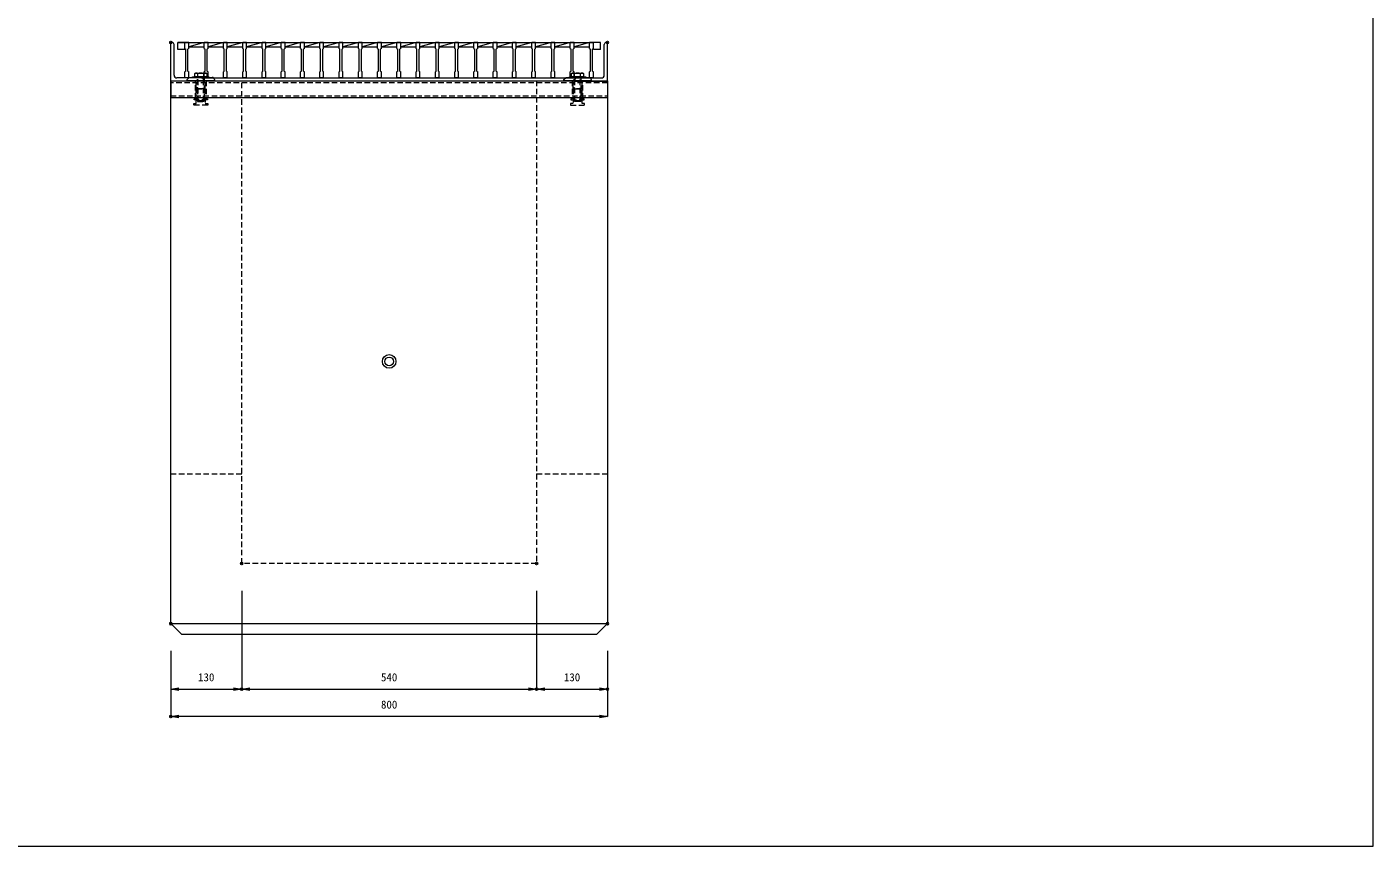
# Model space of a CAD drawing. Units: millimetres, scale not verified. Extents: x -4244 to -354, y 629 to 3469.
# Drawn here: x -2819 to -354, y 629 to 2129 of the extents above; entities that cross this region are included whole.
import ezdxf
from ezdxf.enums import TextEntityAlignment as Align

# ---------------------------------------------------------------- set-up
doc = ezdxf.new("R2010")
doc.units = ezdxf.units.MM
doc.header["$LTSCALE"] = 20
doc.header["$PDMODE"] = 32
doc.header["$PDSIZE"] = 4
doc.linetypes.add('USER1', pattern=[0.75, 0.5, -0.25])
for name, color, linetype, lineweight in [('0-1_TITLE', 7, 'Continuous', 18), ('0-3_KIJUN', 7, 'Continuous', 18), ('0-5_SUNPO', 3, 'Continuous', 18), ('0-6_UKEWAKU', 4, 'Continuous', 18), ('0-7_GRE', 5, 'Continuous', 18), ('0-9__0-0_0', 7, 'Continuous', 18)]:
    doc.layers.add(name, color=color, linetype=linetype, lineweight=lineweight)
doc.layers.add('0-A__0-2_DEFPOINTS', color=7, linetype='Continuous')
doc.styles.add('ＭＳ ゴシック', font='')
doc.styles.get('ＭＳ ゴシック').set_extended_font_data('MS Gothic')

# ---------------------------------------------------------------- blocks, each defined once
blk = doc.blocks.new('W1-2_INST_C')
at = {"layer": '0-3_KIJUN', "linetype": 'USER1'}
for p, q in [((-8.23, -15), (-8.23, 0)), ((8.22, -15), (8.22, 0))]:
    blk.add_line(p, q, dxfattribs=at)
for points in [[(10, 0), (-10, 0), (-10, -33), (-12, -33), (-12, -35), (12, -35), (12, -33), (10, -33)], [(8.22, -15), (-8.23, -15), (-8.23, -41.5), (-12.75, -41.5), (-12.75, -45), (12.75, -45), (12.75, -41.5), (8.22, -41.5)], [(-6, -15), (6, -15), (6, -38), (-6, -38)]]:
    blk.add_lwpolyline(points, close=True, dxfattribs=at)
blk = doc.blocks.new('_OPEN')
at = {"layer": '0-9__0-0_0'}
blk.add_line((0, 0), (-1, 0), dxfattribs=at)
blk.add_lwpolyline([(-1, 0.167), (0, 0), (-1, -0.167)], dxfattribs=at)
blk = doc.blocks.new('_D12')
at = {"layer": '0-5_SUNPO'}
for p, q in [((1687.95, 1813.88), (1687.95, 1864.88)), ((1702.95, 1864.88), (2472.95, 1864.88)), ((2487.95, 1813.88), (2487.95, 1864.88))]:
    blk.add_line(p, q, dxfattribs=at)
at = {"layer": '0-A__0-2_DEFPOINTS'}
for p in [(2487.95, 1864.88), (1687.95, 1763.88), (2487.95, 1763.88)]:
    blk.add_point(p, dxfattribs=at)
at = {"layer": '0-5_SUNPO', "xscale": 15, "yscale": 15, "rotation": 180}
blk.add_blockref('_OPEN', (1687.95, 1864.88), dxfattribs=at)
at = {"layer": '0-5_SUNPO', "xscale": 15, "yscale": 15}
blk.add_blockref('_OPEN', (2487.95, 1864.88), dxfattribs=at)
at = {"layer": '0-5_SUNPO', "color": 7, "style": 'ＭＳ ゴシック'}
blk.add_text('800', height=14.66, dxfattribs=at).set_placement((2072.95, 1874.88), align=Align.BOTTOM_LEFT)
blk = doc.blocks.new('A$C7D4F0D3A')
at = {"layer": '0-3_KIJUN', "color": 3}
for p, q in [((-9.22, 52), (9.22, 52)), ((-5.47, 45), (-5.47, 51)), ((5.5, 45), (5.5, 51)), ((-15, 45), (15, 45)), ((-15, 44), (-15, 45)), ((15, 44), (-15, 44)), ((10.95, 45), (-10.95, 45)), ((15, 45), (15, 44))]:
    blk.add_line(p, q, dxfattribs=at)
at = {"layer": '0-3_KIJUN', "color": 3, "linetype": 'USER1'}
for p, q in [((-6, 44), (6, 44)), ((-6, 1), (-6, 44)), ((-5, 0), (-5, 44)), ((5, 0), (5, 44)), ((6, 44), (6, 1)), ((-5, 0), (-6, 1)), ((6, 1), (-6, 1)), ((5, 0), (-5, 0)), ((6, 1), (5, 0))]:
    blk.add_line(p, q, dxfattribs=at)
at = {"layer": '0-3_KIJUN', "color": 3}
for points in [[(-10.95, 45), (-10.95, 51), (-9.22, 52)], [(9.22, 52), (10.95, 51), (10.95, 45)]]:
    blk.add_lwpolyline(points, dxfattribs=at)
for centre, radius, start, end in [((-8.21, 47.74), 4.26, 49.93201, 130.06799), ((0.02, 36.46), 15.54, 69.33427, 110.66573), ((8.23, 47.79), 4.21, 49.666, 130.334)]:
    blk.add_arc(centre, radius, start, end, dxfattribs=at)
blk = doc.blocks.new('_D65')
at = {"layer": '0-5_SUNPO'}
for p, q in [((1817.95, 759.88), (1817.95, 579.88)), ((1687.95, 649.88), (1687.95, 579.88)), ((1702.95, 579.88), (1802.95, 579.88))]:
    blk.add_line(p, q, dxfattribs=at)
at = {"layer": '0-A__0-2_DEFPOINTS'}
for p in [(1817.95, 809.88), (1687.95, 699.88), (1817.95, 579.88)]:
    blk.add_point(p, dxfattribs=at)
at = {"layer": '0-5_SUNPO', "xscale": 15, "yscale": 15, "rotation": 180}
blk.add_blockref('_OPEN', (1687.95, 579.88), dxfattribs=at)
at = {"layer": '0-5_SUNPO', "xscale": 15, "yscale": 15}
blk.add_blockref('_OPEN', (1817.95, 579.88), dxfattribs=at)
at = {"layer": '0-5_SUNPO', "color": 7, "style": 'ＭＳ ゴシック'}
blk.add_text('130', height=14.66, dxfattribs=at).set_placement((1737.95, 589.88), align=Align.BOTTOM_LEFT)
blk = doc.blocks.new('_D66')
at = {"layer": '0-5_SUNPO'}
for p, q in [((1817.95, 759.88), (1817.95, 579.88)), ((2357.95, 759.88), (2357.95, 579.88)), ((1832.95, 579.88), (2342.95, 579.88))]:
    blk.add_line(p, q, dxfattribs=at)
at = {"layer": '0-A__0-2_DEFPOINTS'}
for p in [(1817.95, 809.88), (2357.95, 809.88), (2357.95, 579.88)]:
    blk.add_point(p, dxfattribs=at)
at = {"layer": '0-5_SUNPO', "xscale": 15, "yscale": 15, "rotation": 180}
blk.add_blockref('_OPEN', (1817.95, 579.88), dxfattribs=at)
at = {"layer": '0-5_SUNPO', "xscale": 15, "yscale": 15}
blk.add_blockref('_OPEN', (2357.95, 579.88), dxfattribs=at)
at = {"layer": '0-5_SUNPO', "color": 7, "style": 'ＭＳ ゴシック'}
blk.add_text('540', height=14.66, dxfattribs=at).set_placement((2072.95, 589.88), align=Align.BOTTOM_LEFT)
blk = doc.blocks.new('_D67')
at = {"layer": '0-5_SUNPO'}
for p, q in [((2357.95, 759.88), (2357.95, 579.88)), ((2487.95, 649.88), (2487.95, 579.88)), ((2372.95, 579.88), (2472.95, 579.88))]:
    blk.add_line(p, q, dxfattribs=at)
at = {"layer": '0-A__0-2_DEFPOINTS'}
for p in [(2357.95, 809.88), (2487.95, 699.88), (2487.95, 579.88)]:
    blk.add_point(p, dxfattribs=at)
at = {"layer": '0-5_SUNPO', "xscale": 15, "yscale": 15, "rotation": 180}
blk.add_blockref('_OPEN', (2357.95, 579.88), dxfattribs=at)
at = {"layer": '0-5_SUNPO', "xscale": 15, "yscale": 15}
blk.add_blockref('_OPEN', (2487.95, 579.88), dxfattribs=at)
at = {"layer": '0-5_SUNPO', "color": 7, "style": 'ＭＳ ゴシック'}
blk.add_text('130', height=14.66, dxfattribs=at).set_placement((2407.95, 589.88), align=Align.BOTTOM_LEFT)
blk = doc.blocks.new('_D68')
at = {"layer": '0-5_SUNPO'}
for p, q in [((1687.95, 649.88), (1687.95, 529.88)), ((2487.95, 649.88), (2487.95, 529.88)), ((2472.95, 529.88), (1702.95, 529.88))]:
    blk.add_line(p, q, dxfattribs=at)
at = {"layer": '0-A__0-2_DEFPOINTS'}
for p in [(1687.95, 699.88), (2487.95, 699.88), (1687.95, 529.88)]:
    blk.add_point(p, dxfattribs=at)
at = {"layer": '0-5_SUNPO', "xscale": 15, "yscale": 15, "rotation": 180}
blk.add_blockref('_OPEN', (1687.95, 529.88), dxfattribs=at)
at = {"layer": '0-5_SUNPO', "xscale": 15, "yscale": 15}
blk.add_blockref('_OPEN', (2487.95, 529.88), dxfattribs=at)
at = {"layer": '0-5_SUNPO', "color": 7, "style": 'ＭＳ ゴシック'}
blk.add_text('800', height=14.66, dxfattribs=at).set_placement((2072.95, 539.88), align=Align.BOTTOM_LEFT)
blk = doc.blocks.new('M16_insert')
at = {"layer": '0-3_KIJUN', "color": 3}
for radius in [12.5, 8]:
    blk.add_circle((0, 0), radius, dxfattribs=at)
blk = doc.blocks.new('A$C426D5D16')
at = {"layer": '0-6_UKEWAKU'}
for p, q in [((0, -71), (0, 0)), ((2, 0), (0, 0)), ((798, 0), (800, 0)), ((800, -71), (800, 0)), ((6, -60), (6, -4)), ((794, -60), (794, -4)), ((60, -71), (0, -71)), ((0, -71), (0, -101)), ((56, -65), (11, -65)), ((56, -65), (744, -65)), ((60, -71), (60, -69)), ((740, -71), (60, -71)), ((740, -71), (740, -69)), ((740, -71), (800, -71)), ((744, -65), (789, -65)), ((800, -71), (800, -101)), ((0, -101), (800, -101))]:
    blk.add_line(p, q, dxfattribs=at)
at = {"layer": '0-6_UKEWAKU', "linetype": 'USER1'}
for p, q in [((800, -74.2), (0, -74.2)), ((0, -97.8), (800, -97.8))]:
    blk.add_line(p, q, dxfattribs=at)
at = {"layer": '0-6_UKEWAKU'}
for centre, radius, start, end in [((2, -4), 4, 0, 90), ((798, -4), 4, 90, 180), ((11, -60), 5, 180, 270), ((56, -69), 4, 0, 90), ((744, -69), 4, 90, 180), ((789, -60), 5, 270, 0)]:
    blk.add_arc(centre, radius, start, end, dxfattribs=at)
blk = doc.blocks.new('A$C26D37351')
at = {"layer": '0-7_GRE'}
for p, q in [((0, 0), (761.01, 0)), ((20, 0), (0, 0)), ((0, -13), (0, 0)), ((13, -13), (13, 0)), ((20, -11), (20, 0)), ((48.31, 0), (20.01, -8)), ((55.29, 0), (48.29, 0)), ((48.29, -11), (48.29, 0)), ((55.29, 0), (48.29, 0)), ((55.29, -11), (55.29, 0)), ((83.6, 0), (55.3, -8)), ((83.57, -11), (83.57, 0)), ((90.57, 0), (83.57, 0)), ((90.57, -11), (90.57, 0)), ((118.88, 0), (90.59, -8)), ((118.86, -11), (118.86, 0)), ((125.86, 0), (118.86, 0)), ((125.86, -11), (125.86, 0)), ((154.17, 0), (125.87, -8)), ((154.14, -11), (154.14, 0)), ((161.14, 0), (154.14, 0)), ((161.14, -11), (161.14, 0)), ((189.46, 0), (161.16, -8)), ((189.43, -11), (189.43, 0)), ((196.43, 0), (189.43, 0)), ((196.43, -11), (196.43, 0)), ((224.74, 0), (196.44, -8)), ((224.72, -11), (224.72, 0)), ((231.72, 0), (224.72, 0)), ((231.72, -11), (231.72, 0)), ((260.03, 0), (231.73, -8)), ((260, -11), (260, 0)), ((267, 0), (260, 0)), ((267, -11), (267, 0)), ((295.31, 0), (267.02, -8)), ((295.29, -11), (295.29, 0)), ((302.29, 0), (295.29, 0)), ((302.29, -11), (302.29, 0)), ((330.6, 0), (302.3, -8)), ((330.57, -11), (330.57, 0)), ((337.57, 0), (330.57, 0)), ((337.57, -11), (337.57, 0)), ((365.89, 0), (337.59, -8)), ((365.86, -11), (365.86, 0)), ((372.86, 0), (365.86, 0)), ((372.86, -11), (372.86, 0)), ((401.17, 0), (372.87, -8)), ((401.15, -11), (401.15, 0)), ((408.15, 0), (401.15, 0)), ((408.15, -11), (408.15, 0)), ((436.46, 0), (408.16, -8)), ((436.43, -11), (436.43, 0)), ((443.43, 0), (436.43, 0)), ((443.43, -11), (443.43, 0)), ((471.74, 0), (443.45, -8)), ((471.72, -11), (471.72, 0)), ((478.72, 0), (471.72, 0)), ((478.72, -11), (478.72, 0)), ((507.03, 0), (478.73, -8)), ((507, -11), (507, 0)), ((514, 0), (507, 0)), ((514, -11), (514, 0)), ((542.32, 0), (514.02, -8)), ((542.29, -11), (542.29, 0)), ((549.29, 0), (542.29, 0)), ((549.29, -11), (549.29, 0)), ((577.6, 0), (549.3, -8)), ((577.58, -11), (577.58, 0)), ((584.58, 0), (577.58, 0)), ((584.58, -11), (584.58, 0)), ((612.89, 0), (584.59, -8)), ((612.86, -11), (612.86, 0)), ((619.86, 0), (612.86, 0)), ((619.86, -11), (619.86, 0)), ((648.18, 0), (619.88, -8)), ((648.15, -11), (648.15, 0)), ((655.15, 0), (648.15, 0)), ((655.15, -11), (655.15, 0)), ((683.46, 0), (655.16, -8)), ((683.43, -11), (683.43, 0)), ((690.43, 0), (683.43, 0)), ((690.43, -11), (690.43, 0)), ((718.75, 0), (690.45, -8)), ((718.72, -11), (718.72, 0)), ((725.72, 0), (718.72, 0)), ((725.72, -11), (725.72, 0)), ((754.03, 0), (725.73, -8)), ((754.01, -11), (754.01, 0)), ((774.01, 0), (754.01, 0)), ((761.01, -13), (761.01, 0)), ((774.01, -13), (774.01, 0)), ((13, -13), (0, -13)), ((13, -11), (14.5, -12.5)), ((14.5, -52.5), (14.5, -12.5)), ((20, -11), (18.5, -12.5)), ((18.5, -52.5), (18.5, -12.5)), ((20.01, -8), (48.31, -8)), ((48.29, -11), (49.79, -12.5)), ((49.79, -52.5), (49.79, -12.5)), ((55.29, -11), (53.79, -12.5)), ((53.79, -52.5), (53.79, -12.5)), ((55.3, -8), (83.6, -8)), ((83.57, -11), (85.07, -12.5)), ((85.07, -52.5), (85.07, -12.5)), ((90.57, -11), (89.07, -12.5)), ((89.07, -52.5), (89.07, -12.5)), ((90.59, -8), (118.88, -8)), ((118.86, -11), (120.36, -12.5)), ((120.36, -52.5), (120.36, -12.5)), ((125.86, -11), (124.36, -12.5)), ((124.36, -52.5), (124.36, -12.5)), ((125.87, -8), (154.17, -8)), ((154.14, -11), (155.64, -12.5)), ((155.64, -52.5), (155.64, -12.5)), ((161.14, -11), (159.64, -12.5)), ((159.64, -52.5), (159.64, -12.5)), ((161.16, -8), (189.46, -8)), ((189.43, -11), (190.93, -12.5)), ((190.93, -52.5), (190.93, -12.5)), ((196.43, -11), (194.93, -12.5)), ((194.93, -52.5), (194.93, -12.5)), ((196.44, -8), (224.74, -8)), ((224.72, -11), (226.22, -12.5)), ((226.22, -52.5), (226.22, -12.5)), ((231.72, -11), (230.22, -12.5)), ((230.22, -52.5), (230.22, -12.5)), ((231.73, -8), (260.03, -8)), ((260, -11), (261.5, -12.5)), ((261.5, -52.5), (261.5, -12.5)), ((267, -11), (265.5, -12.5)), ((265.5, -52.5), (265.5, -12.5)), ((267.02, -8), (295.31, -8)), ((295.29, -11), (296.79, -12.5)), ((296.79, -52.5), (296.79, -12.5)), ((302.29, -11), (300.79, -12.5)), ((300.79, -52.5), (300.79, -12.5)), ((302.3, -8), (330.6, -8)), ((330.57, -11), (332.07, -12.5)), ((332.07, -52.5), (332.07, -12.5)), ((337.57, -11), (336.07, -12.5)), ((336.07, -52.5), (336.07, -12.5)), ((337.59, -8), (365.89, -8)), ((365.86, -11), (367.36, -12.5)), ((367.36, -52.5), (367.36, -12.5)), ((372.86, -11), (371.36, -12.5)), ((371.36, -52.5), (371.36, -12.5)), ((372.87, -8), (401.17, -8)), ((401.15, -11), (402.65, -12.5)), ((402.65, -52.5), (402.65, -12.5)), ((408.15, -11), (406.65, -12.5)), ((406.65, -52.5), (406.65, -12.5)), ((408.16, -8), (436.46, -8)), ((436.43, -11), (437.93, -12.5)), ((437.93, -52.5), (437.93, -12.5)), ((443.43, -11), (441.93, -12.5)), ((441.93, -52.5), (441.93, -12.5)), ((443.45, -8), (471.74, -8)), ((471.72, -11), (473.22, -12.5)), ((473.22, -52.5), (473.22, -12.5)), ((478.72, -11), (477.22, -12.5)), ((477.22, -52.5), (477.22, -12.5)), ((478.73, -8), (507.03, -8)), ((507, -11), (508.5, -12.5)), ((508.5, -52.5), (508.5, -12.5)), ((514, -11), (512.5, -12.5)), ((512.5, -52.5), (512.5, -12.5)), ((514.02, -8), (542.32, -8)), ((542.29, -11), (543.79, -12.5)), ((543.79, -52.5), (543.79, -12.5)), ((549.29, -11), (547.79, -12.5)), ((547.79, -52.5), (547.79, -12.5)), ((549.3, -8), (577.6, -8)), ((577.58, -11), (579.08, -12.5)), ((579.08, -52.5), (579.08, -12.5)), ((584.58, -11), (583.08, -12.5)), ((583.08, -52.5), (583.08, -12.5)), ((584.59, -8), (612.89, -8)), ((612.86, -11), (614.36, -12.5)), ((614.36, -52.5), (614.36, -12.5)), ((619.86, -11), (618.36, -12.5)), ((618.36, -52.5), (618.36, -12.5)), ((619.88, -8), (648.18, -8)), ((648.15, -11), (649.65, -12.5)), ((649.65, -52.5), (649.65, -12.5)), ((655.15, -11), (653.65, -12.5)), ((653.65, -52.5), (653.65, -12.5)), ((655.16, -8), (683.46, -8)), ((683.43, -11), (684.93, -12.5)), ((684.93, -52.5), (684.93, -12.5)), ((690.43, -11), (688.93, -12.5)), ((688.93, -52.5), (688.93, -12.5)), ((690.45, -8), (718.75, -8)), ((718.72, -11), (720.22, -12.5)), ((720.22, -52.5), (720.22, -12.5)), ((725.72, -11), (724.22, -12.5)), ((724.22, -52.5), (724.22, -12.5)), ((725.73, -8), (754.03, -8)), ((754.01, -11), (755.51, -12.5)), ((755.51, -52.5), (755.51, -12.5)), ((761.01, -11), (759.51, -12.5)), ((759.51, -52.5), (759.51, -12.5)), ((774.01, -13), (761.01, -13)), ((14.5, -52.5), (13, -54)), ((18.5, -52.5), (20, -54)), ((20, -65), (20, -54)), ((49.79, -52.5), (48.29, -54)), ((53.79, -52.5), (55.29, -54)), ((55.29, -65), (55.29, -54)), ((85.07, -52.5), (83.57, -54)), ((89.07, -52.5), (90.57, -54)), ((90.57, -65), (90.57, -54)), ((120.36, -52.5), (118.86, -54)), ((124.36, -52.5), (125.86, -54)), ((125.86, -65), (125.86, -54)), ((155.64, -52.5), (154.14, -54)), ((159.64, -52.5), (161.14, -54)), ((161.14, -65), (161.14, -54)), ((190.93, -52.5), (189.43, -54)), ((194.93, -52.5), (196.43, -54)), ((196.43, -65), (196.43, -54)), ((226.22, -52.5), (224.72, -54)), ((230.22, -52.5), (231.72, -54)), ((231.72, -65), (231.72, -54)), ((261.5, -52.5), (260, -54)), ((265.5, -52.5), (267, -54)), ((267, -65), (267, -54)), ((296.79, -52.5), (295.29, -54)), ((300.79, -52.5), (302.29, -54)), ((302.29, -65), (302.29, -54)), ((332.07, -52.5), (330.57, -54)), ((336.07, -52.5), (337.57, -54)), ((337.57, -65), (337.57, -54)), ((367.36, -52.5), (365.86, -54)), ((371.36, -52.5), (372.86, -54)), ((372.86, -65), (372.86, -54)), ((402.65, -52.5), (401.15, -54)), ((406.65, -52.5), (408.15, -54)), ((408.15, -65), (408.15, -54)), ((437.93, -52.5), (436.43, -54)), ((441.93, -52.5), (443.43, -54)), ((443.43, -65), (443.43, -54)), ((473.22, -52.5), (471.72, -54)), ((477.22, -52.5), (478.72, -54)), ((478.72, -65), (478.72, -54)), ((508.5, -52.5), (507, -54)), ((512.5, -52.5), (514, -54)), ((514, -65), (514, -54)), ((543.79, -52.5), (542.29, -54)), ((547.79, -52.5), (549.29, -54)), ((549.29, -65), (549.29, -54)), ((579.08, -52.5), (577.58, -54)), ((583.08, -52.5), (584.58, -54)), ((584.58, -65), (584.58, -54)), ((614.36, -52.5), (612.86, -54)), ((618.36, -52.5), (619.86, -54)), ((619.86, -65), (619.86, -54)), ((649.65, -52.5), (648.15, -54)), ((653.65, -52.5), (655.15, -54)), ((655.15, -65), (655.15, -54)), ((684.93, -52.5), (683.43, -54)), ((688.93, -52.5), (690.43, -54)), ((690.43, -65), (690.43, -54)), ((720.22, -52.5), (718.72, -54)), ((724.22, -52.5), (725.72, -54)), ((725.72, -65), (725.72, -54)), ((755.51, -52.5), (754.01, -54)), ((759.51, -52.5), (761.01, -54)), ((761.01, -65), (761.01, -54))]:
    blk.add_line(p, q, dxfattribs=at)
for points in [[(20, -65), (13, -65), (13, -54)], [(55.29, -65), (48.29, -65), (48.29, -54)], [(90.57, -65), (83.57, -65), (83.57, -54)], [(125.86, -65), (118.86, -65), (118.86, -54)], [(161.14, -65), (154.14, -65), (154.14, -54)], [(196.43, -65), (189.43, -65), (189.43, -54)], [(231.72, -65), (224.72, -65), (224.72, -54)], [(267, -65), (260, -65), (260, -54)], [(302.29, -65), (295.29, -65), (295.29, -54)], [(337.57, -65), (330.57, -65), (330.57, -54)], [(372.86, -65), (365.86, -65), (365.86, -54)], [(408.15, -65), (401.15, -65), (401.15, -54)], [(443.43, -65), (436.43, -65), (436.43, -54)], [(478.72, -65), (471.72, -65), (471.72, -54)], [(514, -65), (507, -65), (507, -54)], [(549.29, -65), (542.29, -65), (542.29, -54)], [(584.58, -65), (577.58, -65), (577.58, -54)], [(619.86, -65), (612.86, -65), (612.86, -54)], [(655.15, -65), (648.15, -65), (648.15, -54)], [(690.43, -65), (683.43, -65), (683.43, -54)], [(725.72, -65), (718.72, -65), (718.72, -54)], [(761.01, -65), (754.01, -65), (754.01, -54)]]:
    blk.add_lwpolyline(points, dxfattribs=at)

msp = doc.modelspace()

# ---------------------------------------------------------------- linework, layer by layer
at = {"layer": '0-1_TITLE', "color": 2}
msp.add_lwpolyline([(-4243.98, 628.87), (-353.98, 628.87), (-353.98, 3468.87), (-4243.98, 3468.87)], close=True, dxfattribs=at)
at = {"layer": '0-3_KIJUN', "linetype": 'USER1'}
for p, q in [((-2556.02, 1999.19), (-1756.02, 1999.19)), ((-2556.02, 1999.19), (-1756.02, 1999.19)), ((-2556.02, 1310.19), (-2426.02, 1310.19)), ((-1886.02, 1310.19), (-1756.02, 1310.19))]:
    msp.add_line(p, q, dxfattribs=at)
at = {"layer": '0-3_KIJUN'}
msp.add_line((-2556.02, 1036.19), (-1756.02, 1036.19), dxfattribs=at)
msp.add_lwpolyline([(-1756.02, 2030.19), (-1756.02, 1036.19), (-1776.02, 1016.19), (-2536.02, 1016.19), (-2556.02, 1036.19), (-2556.02, 2030.19)], close=True, dxfattribs=at)
at = {"layer": '0-3_KIJUN', "linetype": 'USER1'}
msp.add_lwpolyline([(-1886.02, 2030.19), (-1886.02, 1146.19), (-2426.02, 1146.19), (-2426.02, 2030.19)], dxfattribs=at)
at = {"layer": '0-6_UKEWAKU'}
for p, q in [((-2522.02, 2036.19), (-2480.02, 2036.19)), ((-1832.02, 2036.19), (-1790.02, 2036.19))]:
    msp.add_line(p, q, dxfattribs=at)
for points in [[(-2476.02, 2032.19), (-2476.02, 2030.19), (-2526.02, 2030.19), (-2526.02, 2032.19), (-2522.02, 2036.19)], [(-1786.02, 2032.19), (-1786.02, 2030.19), (-1836.02, 2030.19), (-1836.02, 2032.19), (-1832.02, 2036.19)]]:
    msp.add_lwpolyline(points, dxfattribs=at)
for centre in [(-2480.02, 2032.19), (-1790.02, 2032.19)]:
    msp.add_arc(centre, 4, 360, 90, dxfattribs=at)

# ---------------------------------------------------------------- block references
at = {"layer": '0-3_KIJUN'}
for name, p in [('A$C7D4F0D3A', (-2501.02, 1992.19)), ('A$C7D4F0D3A', (-1811.02, 1992.19)), ('W1-2_INST_C', (-1811.02, 2030.19)), ('W1-2_INST_C', (-1811.02, 2030.19)), ('M16_insert', (-2156.02, 1516.19))]:
    msp.add_blockref(name, p, dxfattribs=at)
at = {"layer": '0-3_KIJUN', "xscale": -1}
msp.add_blockref('W1-2_INST_C', (-2501.02, 2030.19), dxfattribs=at)
msp.add_blockref('W1-2_INST_C', (-2501.02, 2030.19), dxfattribs=at)
at = {"layer": '0-5_SUNPO'}
for name in ['_D12', '_D65', '_D66', '_D67', '_D68']:
    msp.add_blockref(name, (-4243.98, 336.31), dxfattribs=at)
at = {"layer": '0-6_UKEWAKU'}
msp.add_blockref('A$C426D5D16', (-2556.02, 2100.19), dxfattribs=at)
at = {"layer": '0-7_GRE'}
msp.add_blockref('A$C26D37351', (-2543.02, 2100.19), dxfattribs=at)

doc.saveas('drawing.dxf')
